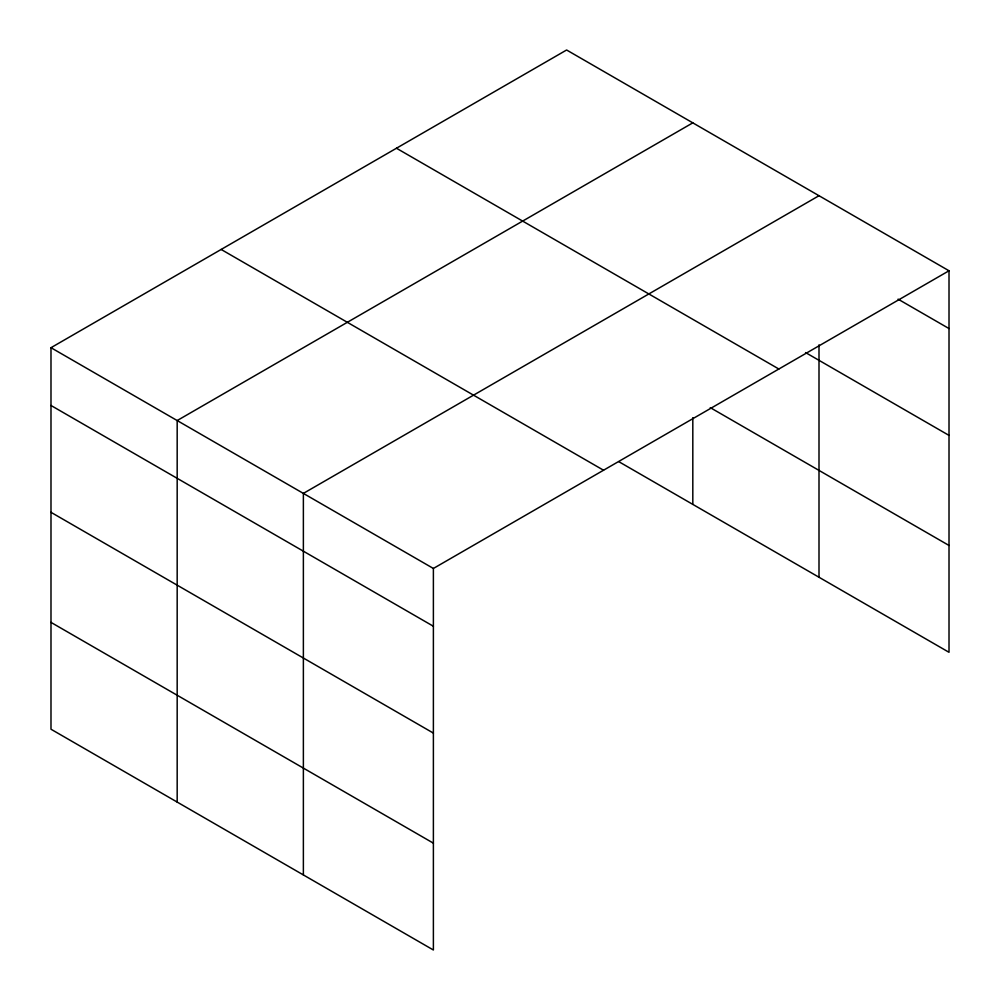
<?xml version="1.0" encoding="UTF-8"?>
<svg xmlns="http://www.w3.org/2000/svg" width="1000" height="1000" viewBox="0 0 1000 1000"><rect width="100%" height="100%" fill="white"/><g stroke="black" fill="none" stroke-linecap="round" stroke-linejoin="round"><path stroke-width="1.5" d="M949.013 270.775L566.613 50L50.987 347.7L50.987 729.225L433.387 950L433.387 568.462L949.013 270.775L949.013 652.3L618.975 461.763M819 344.85L819 577.238M692.812 122.85L177.175 420.55L177.175 802.087M819 195.712L303.375 493.4L303.375 874.938M898.075 299.15L949.013 328.55M805.575 352.575L949.013 435.387M396.463 148.238L778.85 369.012M710.263 407.625L949.013 545.462M221.15 249.45L603.538 470.225M50.987 347.7L433.387 568.462M50.987 405.475L433.387 626.25M50.987 512.312L433.387 733.088M50.987 622.388L433.387 843.162M692.812 417.675L692.812 504.387"/></g></svg>
